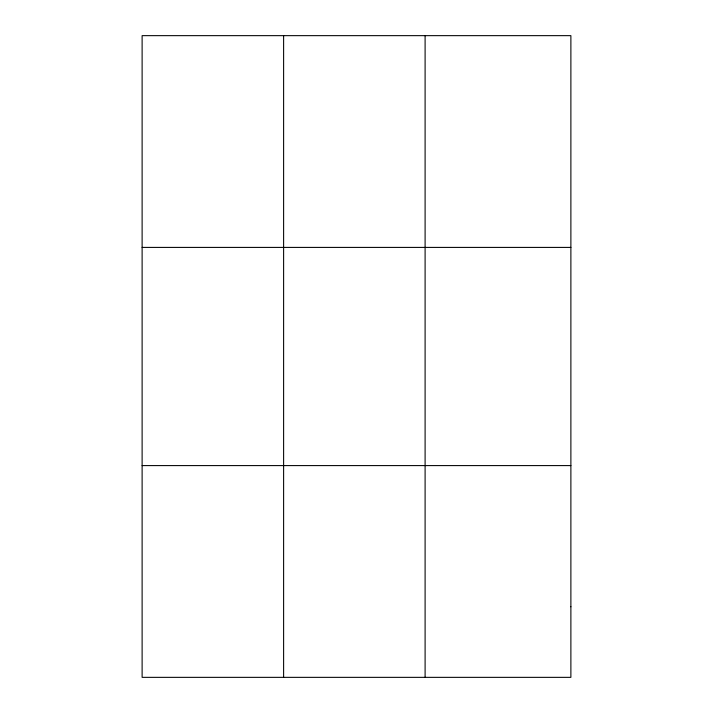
<?xml version="1.0" encoding="UTF-8"?>
<svg xmlns="http://www.w3.org/2000/svg" width="713" height="713" viewBox="0 0 713 713"><rect width="100%" height="100%" fill="white"/><g stroke="black" fill="none" stroke-linecap="round" stroke-linejoin="round"><path stroke-width="1.07" d="M283.614 35.65L283.614 677.35M425.1 35.65L425.1 677.35M142.119 247.411L570.881 247.411M142.119 465.589L570.881 465.589M570.881 606.763L570.881 677.35L142.119 677.35L142.119 35.65L570.881 35.65L570.881 606.763"/></g></svg>
